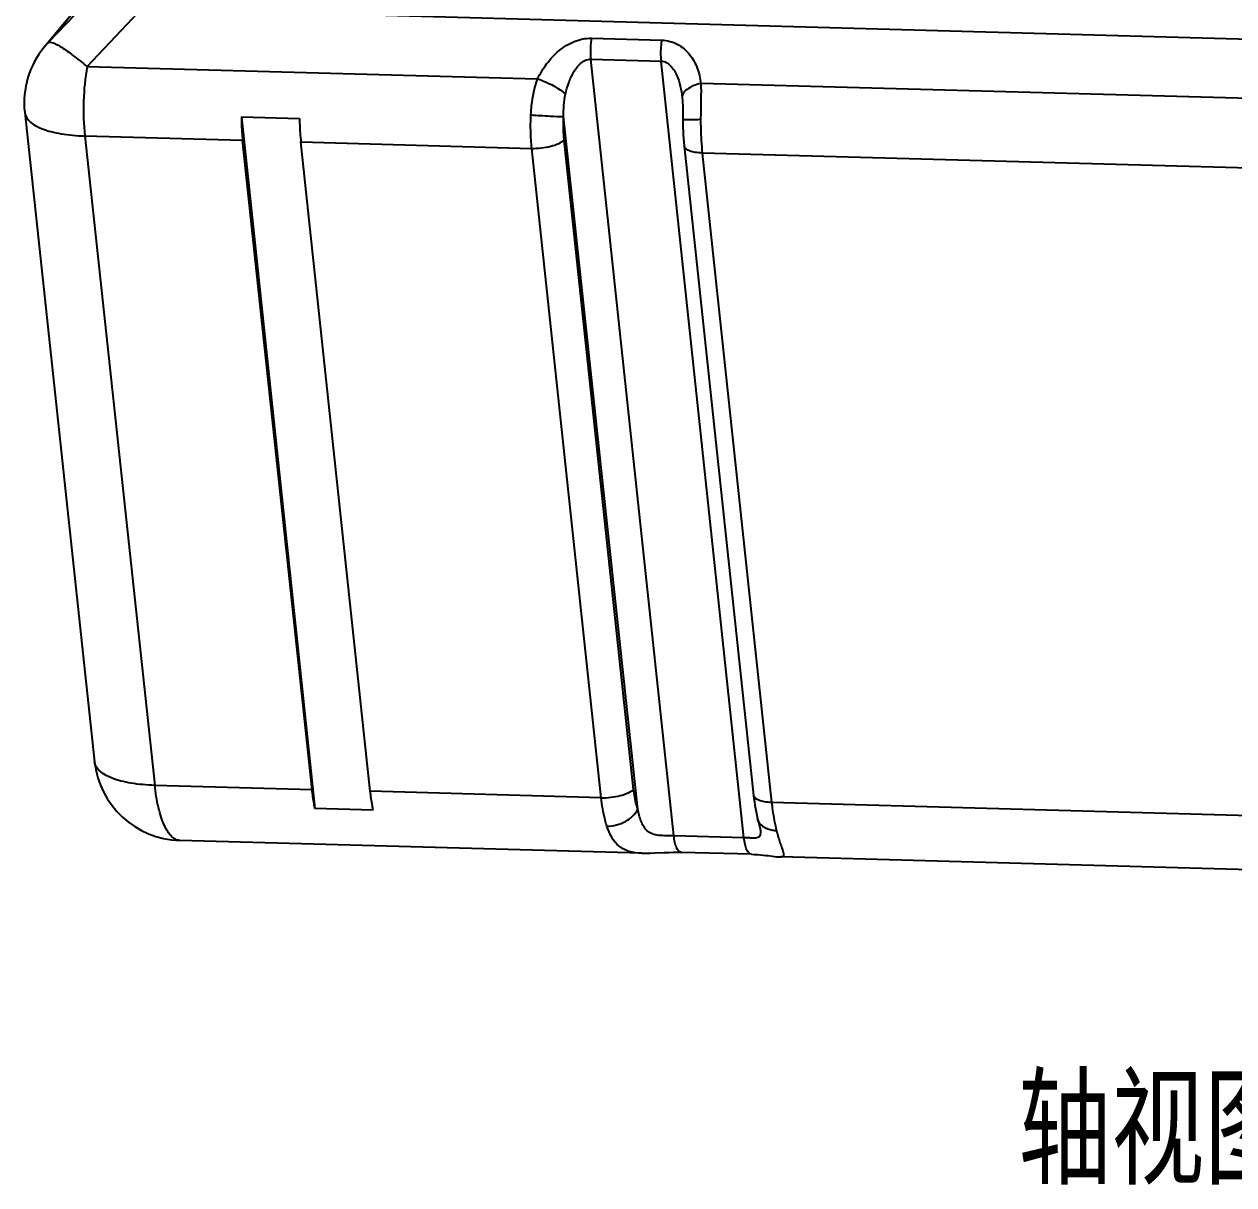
# Model space of a CAD drawing. Extents: x 104235 to 112395, y 52637 to 53451.
# Drawn here: x 111568.94 to 111613.61, y 53136.32 to 53179.19 of the extents above; entities that cross this region are included whole.
import ezdxf

# ---------------------------------------------------------------- set-up
doc = ezdxf.new("R2010")
doc.units = 0
doc.header["$LTSCALE"] = 1000
doc.layers.add('01-细实线', color=3, linetype='Continuous', lineweight=25)
doc.styles.add('3.0号字-阿文', font='win7仿宋_GB2312.ttf', dxfattribs={"width": 0.72})

msp = doc.modelspace()

# ---------------------------------------------------------------- linework, layer by layer
at = {"layer": '01-细实线'}
for p, q in [((111572.891, 53182.19, 283284.028), (111569.698, 53178.36, 283284.028)), ((111572.884, 53182.166, 283284.028), (111569.848, 53178.524, 283284.028)), ((111572.153, 53180.956, 283284.028), (111569.848, 53178.524, 283284.028)), ((111571.265, 53177.631, 283284.028), (111573.57, 53180.062, 283284.028)), ((111635.65, 53178.03, 283284.028), (111575.198, 53179.704, 283284.028)), ((111589.888, 53178.673, 283284.028), (111592.484, 53178.601, 283284.028)), ((111571.265, 53177.631, 283284.028), (111587.903, 53177.17, 283284.028)), ((111592.93, 53149.209, 283284.028), (111589.864, 53177.903, 283284.028)), ((111589.864, 53177.903, 283284.028), (111592.459, 53177.831, 283284.028)), ((111595.521, 53149.137, 283284.028), (111592.459, 53177.831, 283284.028)), ((111616.163, 53176.387, 283284.028), (111593.93, 53177.003, 283284.028)), ((111593.24, 53176.488, 283284.028), (111593.244, 53176.454, 283284.028)), ((111593.244, 53176.454, 283284.028), (111593.244, 53176.452, 283284.028)), ((111593.244, 53176.454, 283284.028), (111593.25, 53176.39, 283284.028)), ((111568.963, 53175.931, 283284.028), (111571.546, 53151.942, 283284.028)), ((111576.962, 53175.765, 283284.028), (111579.681, 53150.215, 283284.028)), ((111576.962, 53175.765, 283284.028), (111579.112, 53175.705, 283284.028)), ((111591.597, 53150.188, 283284.028), (111588.863, 53175.776, 283284.028)), ((111593.262, 53175.997, 283284.028), (111593.263, 53175.655, 283284.028)), ((111571.183, 53175.063, 283284.028), (111573.766, 53151.074, 283284.028)), ((111571.183, 53175.063, 283284.028), (111577.011, 53174.901, 283284.028)), ((111579.572, 53150.913, 283284.028), (111577.011, 53174.901, 283284.028)), ((111581.723, 53150.853, 283284.028), (111579.161, 53174.842, 283284.028)), ((111579.161, 53174.842, 283284.028), (111587.686, 53174.605, 283284.028)), ((111591.445, 53150.925, 283284.028), (111588.881, 53174.913, 283284.028)), ((111590.25, 53150.617, 283284.028), (111587.686, 53174.605, 283284.028)), ((111593.315, 53174.693, 283284.028), (111595.875, 53150.704, 283284.028)), ((111593.981, 53174.431, 283284.028), (111596.541, 53150.443, 283284.028)), ((111615.947, 53173.823, 283284.028), (111593.981, 53174.431, 283284.028)), ((111579.572, 53150.913, 283284.028), (111573.766, 53151.074, 283284.028)), ((111590.25, 53150.617, 283284.028), (111581.723, 53150.853, 283284.028)), ((111595.875, 53150.704, 283284.028), (111595.875, 53150.704, 283284.028)), ((111618.51, 53149.834, 283284.028), (111596.541, 53150.443, 283284.028)), ((111581.832, 53150.155, 283284.028), (111579.681, 53150.215, 283284.028)), ((111596.124, 53149.46, 283284.028), (111596.124, 53149.458, 283284.028)), ((111591.755, 53148.569, 283284.028), (111574.687, 53149.041, 283284.028)), ((111595.521, 53149.137, 283284.028), (111592.93, 53149.209, 283284.028)), ((111595.797, 53148.527, 283284.028), (111593.206, 53148.599, 283284.028)), ((111620.015, 53147.786, 283284.028), (111596.88, 53148.427, 283284.028))]:
    msp.add_line(p, q, dxfattribs=at)
at = {"layer": '01-细实线', "elevation": 283284.028}
for points in [[(111593.25, 53176.39), (111593.255, 53176.302), (111593.259, 53176.206), (111593.261, 53176.104), (111593.262, 53175.997)], [(111593.263, 53175.655), (111593.265, 53175.522), (111593.268, 53175.383), (111593.274, 53175.245), (111593.281, 53175.108), (111593.29, 53174.971), (111593.301, 53174.836), (111593.315, 53174.692)], [(111595.875, 53150.704), (111595.888, 53150.593), (111595.904, 53150.468), (111595.922, 53150.344), (111595.942, 53150.219), (111595.965, 53150.095), (111595.991, 53149.972), (111596.019, 53149.85), (111596.03, 53149.805)], [(111596.03, 53149.805), (111596.043, 53149.757), (111596.055, 53149.71), (111596.106, 53149.52)], [(111596.106, 53149.52), (111596.114, 53149.493), (111596.119, 53149.47), (111596.124, 53149.453), (111596.124, 53149.451)], [(111591.762, 53148.569), (111591.877, 53148.567), (111592.052, 53148.569), (111592.227, 53148.575), (111592.574, 53148.59)], [(111592.574, 53148.59), (111592.745, 53148.596), (111592.91, 53148.6), (111593.067, 53148.601), (111593.206, 53148.599)], [(111595.797, 53148.527), (111595.902, 53148.523), (111596.018, 53148.517), (111596.126, 53148.508), (111596.228, 53148.499), (111596.323, 53148.488), (111596.411, 53148.477)], [(111596.411, 53148.477), (111596.573, 53148.456), (111596.65, 53148.446), (111596.726, 53148.438), (111596.803, 53148.431), (111596.89, 53148.427)]]:
    msp.add_lwpolyline(points, dxfattribs=at)
at = {"layer": '01-细实线'}
for centre, radius, start, end in [((111571.605, 53176.771, 283284.028), 2.482, 135.0571, 140.1902), ((111572.194, 53176.279, 283284.028), 3.25, 140.2095, 186.1535), ((111594.524, 53091.577, 283284.028), 84.09, 90.41057, 90.68375), ((111574.777, 53152.29, 283284.028), 3.25, 186.1458, 268.4101)]:
    msp.add_arc(centre, radius, start, end, dxfattribs=at)
for points, knots in [([(111569.848, 53178.524, 283284.028), (111569.867, 53178.535, 283284.028), (111569.928, 53178.534, 283284.028), (111570.029, 53178.499, 283284.028), (111570.165, 53178.432, 283284.028), (111570.413, 53178.283, 283284.028), (111570.787, 53178.016, 283284.028), (111571.095, 53177.771, 283284.028), (111571.265, 53177.631, 283284.028)], [0, 0, 0, 0, 0.038231, 0.100289, 0.189247, 0.304952, 0.610655, 1, 1, 1, 1]), ([(111587.903, 53177.17, 283284.028), (111587.995, 53177.365, 283284.028), (111588.219, 53177.743, 283284.028), (111588.669, 53178.23, 283284.028), (111589.232, 53178.586, 283284.028), (111589.673, 53178.679, 283284.028), (111589.888, 53178.673, 283284.028)], [0, 0, 0, 0, 0.247359, 0.499769, 0.753531, 1, 1, 1, 1]), ([(111589.888, 53178.673, 283284.028), (111589.878, 53178.611, 283284.028), (111589.844, 53178.356, 283284.028), (111589.843, 53178.096, 283284.028), (111589.864, 53177.903, 283284.028)], [0, 0, 0, 0, 0.244611, 1, 1, 1, 1]), ([(111592.484, 53178.601, 283284.028), (111592.473, 53178.539, 283284.028), (111592.439, 53178.284, 283284.028), (111592.438, 53178.024, 283284.028), (111592.459, 53177.831, 283284.028)], [0, 0, 0, 0, 0.244611, 1, 1, 1, 1]), ([(111592.484, 53178.601, 283284.028), (111592.686, 53178.595, 283284.028), (111593.085, 53178.492, 283284.028), (111593.539, 53178.095, 283284.028), (111593.819, 53177.577, 283284.028), (111593.907, 53177.196, 283284.028), (111593.93, 53177.003, 283284.028)], [0, 0, 0, 0, 0.258376, 0.505235, 0.750592, 1, 1, 1, 1]), ([(111571.265, 53177.631, 283284.028), (111571.192, 53177.209, 283284.028), (111571.111, 53176.351, 283284.028), (111571.137, 53175.49, 283284.028), (111571.183, 53175.063, 283284.028)], [0, 0, 0, 0, 0.498749, 1, 1, 1, 1]), ([(111588.929, 53176.607, 283284.028), (111588.961, 53176.747, 283284.028), (111589.041, 53177.022, 283284.028), (111589.186, 53177.35, 283284.028), (111589.342, 53177.59, 283284.028), (111589.483, 53177.749, 283284.028), (111589.656, 53177.871, 283284.028), (111589.796, 53177.905, 283284.028), (111589.864, 53177.903, 283284.028)], [0, 0, 0, 0, 0.252798, 0.50527, 0.631155, 0.756259, 0.879617, 1, 1, 1, 1]), ([(111592.459, 53177.831, 283284.028), (111592.526, 53177.829, 283284.028), (111592.661, 53177.789, 283284.028), (111592.82, 53177.656, 283284.028), (111592.943, 53177.49, 283284.028), (111593.07, 53177.242, 283284.028), (111593.177, 53176.906, 283284.028), (111593.224, 53176.628, 283284.028), (111593.24, 53176.488, 283284.028)], [0, 0, 0, 0, 0.121202, 0.24361, 0.367596, 0.492768, 0.7453, 1, 1, 1, 1]), ([(111587.654, 53175.838, 283284.028), (111587.66, 53175.953, 283284.028), (111587.693, 53176.404, 283284.028), (111587.782, 53176.855, 283284.028), (111587.903, 53177.17, 283284.028)], [0, 0, 0, 0, 0.254649, 1, 1, 1, 1]), ([(111587.903, 53177.17, 283284.028), (111588.102, 53177.107, 283284.028), (111588.387, 53176.982, 283284.028), (111588.722, 53176.778, 283284.028), (111588.868, 53176.665, 283284.028), (111588.929, 53176.607, 283284.028)], [0, 0, 0, 0, 0.532154, 0.786699, 1, 1, 1, 1]), ([(111588.863, 53175.776, 283284.028), (111588.86, 53175.915, 283284.028), (111588.864, 53176.193, 283284.028), (111588.897, 53176.471, 283284.028), (111588.929, 53176.607, 283284.028)], [0, 0, 0, 0, 0.497818, 1, 1, 1, 1]), ([(111593.93, 53177.003, 283284.028), (111593.833, 53176.98, 283284.028), (111593.654, 53176.924, 283284.028), (111593.43, 53176.804, 283284.028), (111593.276, 53176.662, 283284.028), (111593.236, 53176.54, 283284.028), (111593.24, 53176.488, 283284.028)], [0, 0, 0, 0, 0.32756, 0.608923, 0.829867, 1, 1, 1, 1]), ([(111593.93, 53177.003, 283284.028), (111593.937, 53176.786, 283284.028), (111593.932, 53176.34, 283284.028), (111593.922, 53175.894, 283284.028), (111593.921, 53175.665, 283284.028)], [0, 0, 0, 0, 0.486803, 1, 1, 1, 1]), ([(111568.963, 53175.931, 283284.028), (111568.995, 53175.637, 283284.028), (111569.45, 53175.366, 283284.028), (111569.946, 53175.214, 283284.028), (111570.324, 53175.135, 283284.028), (111570.74, 53175.083, 283284.028), (111571.032, 53175.067, 283284.028), (111571.183, 53175.063, 283284.028)], [0, 0, 0, 0, 0.356591, 0.493379, 0.647839, 0.81769, 1, 1, 1, 1]), ([(111576.962, 53175.765, 283284.028), (111576.962, 53175.691, 283284.028), (111576.969, 53175.403, 283284.028), (111576.988, 53175.115, 283284.028), (111577.011, 53174.901, 283284.028)], [0, 0, 0, 0, 0.255413, 1, 1, 1, 1]), ([(111587.686, 53174.605, 283284.028), (111587.676, 53174.705, 283284.028), (111587.641, 53175.115, 283284.028), (111587.639, 53175.527, 283284.028), (111587.654, 53175.838, 283284.028)], [0, 0, 0, 0, 0.24242, 1, 1, 1, 1]), ([(111587.654, 53175.838, 283284.028), (111587.89, 53175.824, 283284.028), (111588.293, 53175.801, 283284.028), (111588.696, 53175.78, 283284.028), (111588.863, 53175.776, 283284.028)], [0, 0, 0, 0, 0.585751, 1, 1, 1, 1]), ([(111588.881, 53174.913, 283284.028), (111588.874, 53174.983, 283284.028), (111588.85, 53175.27, 283284.028), (111588.85, 53175.558, 283284.028), (111588.863, 53175.776, 283284.028)], [0, 0, 0, 0, 0.242452, 1, 1, 1, 1]), ([(111579.112, 53175.705, 283284.028), (111579.113, 53175.632, 283284.028), (111579.119, 53175.343, 283284.028), (111579.138, 53175.055, 283284.028), (111579.161, 53174.842, 283284.028)], [0, 0, 0, 0, 0.255413, 1, 1, 1, 1]), ([(111593.52, 53175.661, 283284.028), (111593.484, 53175.661, 283284.028), (111593.433, 53175.66, 283284.028), (111593.369, 53175.659, 283284.028), (111593.332, 53175.658, 283284.028), (111593.304, 53175.657, 283284.028), (111593.282, 53175.657, 283284.028), (111593.272, 53175.655, 283284.028), (111593.264, 53175.656, 283284.028), (111593.264, 53175.655, 283284.028)], [0, 0, 0, 0, 0.425604, 0.597677, 0.740524, 0.85311, 0.934441, 0.983543, 1, 1, 1, 1]), ([(111593.921, 53175.665, 283284.028), (111593.921, 53175.56, 283284.028), (111593.924, 53175.148, 283284.028), (111593.949, 53174.736, 283284.028), (111593.981, 53174.431, 283284.028)], [0, 0, 0, 0, 0.255324, 1, 1, 1, 1]), ([(111587.686, 53174.605, 283284.028), (111587.922, 53174.599, 283284.028), (111588.265, 53174.636, 283284.028), (111588.662, 53174.767, 283284.028), (111588.824, 53174.859, 283284.028), (111588.881, 53174.913, 283284.028)], [0, 0, 0, 0, 0.563678, 0.811473, 1, 1, 1, 1]), ([(111593.981, 53174.431, 283284.028), (111593.894, 53174.433, 283284.028), (111593.731, 53174.449, 283284.028), (111593.5, 53174.5, 283284.028), (111593.325, 53174.604, 283284.028), (111593.316, 53174.692, 283284.028)], [0, 0, 0, 0, 0.351939, 0.643161, 1, 1, 1, 1]), ([(111573.766, 53151.074, 283284.028), (111573.615, 53151.078, 283284.028), (111573.323, 53151.094, 283284.028), (111572.907, 53151.146, 283284.028), (111572.528, 53151.226, 283284.028), (111572.032, 53151.378, 283284.028), (111571.577, 53151.648, 283284.028), (111571.546, 53151.942, 283284.028)], [0, 0, 0, 0, 0.182264, 0.352225, 0.506672, 0.643457, 1, 1, 1, 1]), ([(111574.687, 53149.041, 283284.028), (111574.634, 53149.043, 283284.028), (111574.52, 53149.075, 283284.028), (111574.368, 53149.194, 283284.028), (111574.229, 53149.375, 283284.028), (111574.103, 53149.617, 283284.028), (111573.991, 53149.915, 283284.028), (111573.857, 53150.402, 283284.028), (111573.795, 53150.797, 283284.028), (111573.766, 53151.074, 283284.028)], [0, 0, 0, 0, 0.06758, 0.14592, 0.241532, 0.356949, 0.492262, 0.646161, 1, 1, 1, 1]), ([(111579.681, 53150.215, 283284.028), (111579.67, 53150.27, 283284.028), (111579.624, 53150.501, 283284.028), (111579.592, 53150.734, 283284.028), (111579.572, 53150.913, 283284.028)], [0, 0, 0, 0, 0.238267, 1, 1, 1, 1]), ([(111581.832, 53150.155, 283284.028), (111581.82, 53150.21, 283284.028), (111581.774, 53150.441, 283284.028), (111581.742, 53150.675, 283284.028), (111581.723, 53150.853, 283284.028)], [0, 0, 0, 0, 0.238267, 1, 1, 1, 1]), ([(111590.25, 53150.617, 283284.028), (111590.485, 53150.611, 283284.028), (111590.829, 53150.648, 283284.028), (111591.226, 53150.779, 283284.028), (111591.387, 53150.871, 283284.028), (111591.445, 53150.925, 283284.028)], [0, 0, 0, 0, 0.563678, 0.811472, 1, 1, 1, 1]), ([(111591.597, 53150.188, 283284.028), (111591.579, 53150.243, 283284.028), (111591.507, 53150.484, 283284.028), (111591.465, 53150.733, 283284.028), (111591.445, 53150.925, 283284.028)], [0, 0, 0, 0, 0.229643, 1, 1, 1, 1]), ([(111596.541, 53150.443, 283284.028), (111596.454, 53150.445, 283284.028), (111596.291, 53150.46, 283284.028), (111596.06, 53150.512, 283284.028), (111595.884, 53150.616, 283284.028), (111595.875, 53150.704, 283284.028)], [0, 0, 0, 0, 0.351953, 0.643179, 1, 1, 1, 1]), ([(111590.461, 53149.565, 283284.028), (111590.436, 53149.643, 283284.028), (111590.338, 53149.988, 283284.028), (111590.279, 53150.343, 283284.028), (111590.25, 53150.617, 283284.028)], [0, 0, 0, 0, 0.229245, 1, 1, 1, 1]), ([(111596.541, 53150.443, 283284.028), (111596.551, 53150.347, 283284.028), (111596.594, 53149.994, 283284.028), (111596.659, 53149.643, 283284.028), (111596.725, 53149.392, 283284.028)], [0, 0, 0, 0, 0.270422, 1, 1, 1, 1]), ([(111590.461, 53149.565, 283284.028), (111590.579, 53149.565, 283284.028), (111590.818, 53149.598, 283284.028), (111591.235, 53149.762, 283284.028), (111591.508, 53149.997, 283284.028), (111591.597, 53150.188, 283284.028)], [0, 0, 0, 0, 0.261811, 0.529528, 1, 1, 1, 1]), ([(111592.93, 53149.209, 283284.028), (111592.839, 53149.211, 283284.028), (111592.656, 53149.212, 283284.028), (111592.389, 53149.218, 283284.028), (111592.142, 53149.265, 283284.028), (111591.944, 53149.385, 283284.028), (111591.81, 53149.556, 283284.028), (111591.684, 53149.822, 283284.028), (111591.629, 53150.04, 283284.028), (111591.597, 53150.188, 283284.028)], [0, 0, 0, 0, 0.144193, 0.28947, 0.421405, 0.536845, 0.646917, 0.759677, 1, 1, 1, 1]), ([(111596.102, 53149.67, 283284.028), (111596.093, 53149.683, 283284.028), (111596.058, 53149.734, 283284.028), (111596.034, 53149.791, 283284.028), (111596.023, 53149.836, 283284.028)], [0, 0, 0, 0, 0.255166, 1, 1, 1, 1]), ([(111591.752, 53148.569, 283284.028), (111591.592, 53148.573, 283284.028), (111591.292, 53148.601, 283284.028), (111590.751, 53148.87, 283284.028), (111590.551, 53149.29, 283284.028), (111590.461, 53149.565, 283284.028)], [0, 0, 0, 0, 0.273828, 0.506239, 1, 1, 1, 1]), ([(111596.124, 53149.458, 283284.028), (111596.128, 53149.422, 283284.028), (111596.134, 53149.356, 283284.028), (111596.129, 53149.264, 283284.028), (111596.103, 53149.185, 283284.028), (111596.034, 53149.136, 283284.028), (111595.938, 53149.122, 283284.028), (111595.819, 53149.124, 283284.028), (111595.677, 53149.131, 283284.028), (111595.575, 53149.135, 283284.028), (111595.521, 53149.137, 283284.028)], [0, 0, 0, 0, 0.124636, 0.230327, 0.317463, 0.401176, 0.507526, 0.646504, 0.813293, 1, 1, 1, 1]), ([(111596.23, 53149.547, 283284.028), (111596.218, 53149.556, 283284.028), (111596.171, 53149.592, 283284.028), (111596.129, 53149.635, 283284.028), (111596.102, 53149.67, 283284.028)], [0, 0, 0, 0, 0.259035, 1, 1, 1, 1]), ([(111596.725, 53149.392, 283284.028), (111596.678, 53149.394, 283284.028), (111596.505, 53149.413, 283284.028), (111596.334, 53149.473, 283284.028), (111596.23, 53149.547, 283284.028)], [0, 0, 0, 0, 0.27036, 1, 1, 1, 1]), ([(111596.725, 53149.392, 283284.028), (111596.744, 53149.316, 283284.028), (111596.784, 53149.173, 283284.028), (111596.847, 53148.975, 283284.028), (111596.903, 53148.806, 283284.028), (111596.949, 53148.669, 283284.028), (111596.976, 53148.573, 283284.028), (111596.985, 53148.513, 283284.028), (111596.984, 53148.48, 283284.028), (111596.975, 53148.453, 283284.028), (111596.945, 53148.426, 283284.028), (111596.912, 53148.426, 283284.028), (111596.89, 53148.426, 283284.028)], [0, 0, 0, 0, 0.219715, 0.415439, 0.583344, 0.720055, 0.822736, 0.861101, 0.891429, 0.915652, 0.938299, 1, 1, 1, 1]), ([(111593.206, 53148.599, 283284.028), (111593.126, 53148.601, 283284.028), (111593.025, 53148.763, 283284.028), (111592.964, 53148.973, 283284.028), (111592.939, 53149.126, 283284.028), (111592.93, 53149.209, 283284.028)], [0, 0, 0, 0, 0.346869, 0.640662, 1, 1, 1, 1]), ([(111595.797, 53148.527, 283284.028), (111595.716, 53148.529, 283284.028), (111595.615, 53148.691, 283284.028), (111595.555, 53148.901, 283284.028), (111595.529, 53149.054, 283284.028), (111595.521, 53149.137, 283284.028)], [0, 0, 0, 0, 0.34689, 0.640679, 1, 1, 1, 1])]:
    msp.add_open_spline(points, degree=3, knots=knots, dxfattribs=at)

# ---------------------------------------------------------------- texts
at = {"layer": '01-细实线', "color": 0, "style": '3.0号字-阿文', "width": 0.72}
msp.add_text('轴视图', height=3.5, dxfattribs=at).set_placement((111605.644, 53136.704, 283284.028))

doc.saveas('drawing.dxf')
